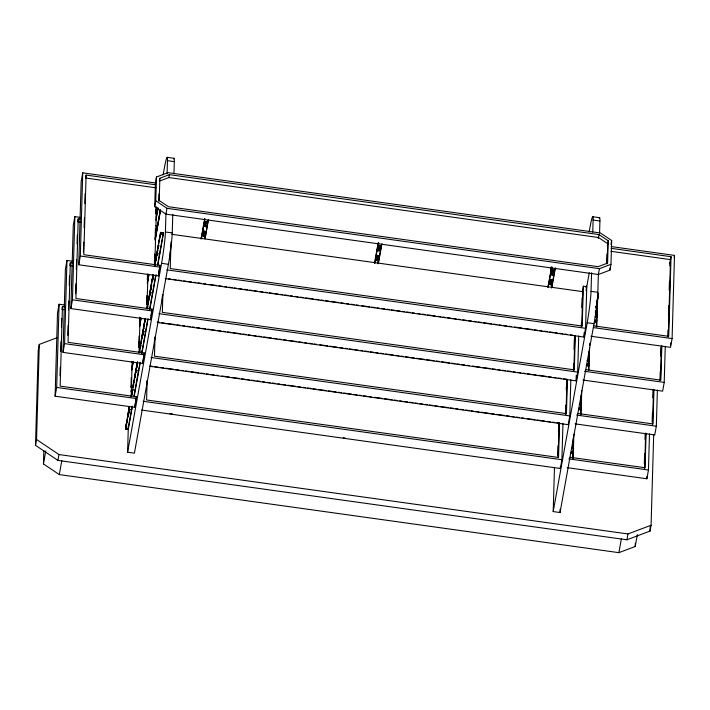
<?xml version="1.0" encoding="UTF-8"?>
<svg xmlns="http://www.w3.org/2000/svg" width="710" height="710" viewBox="0 0 710 710"><rect width="100%" height="100%" fill="white"/><g stroke="black" fill="none" stroke-linecap="round" stroke-linejoin="round"><path stroke-width="1.06" d="M653.697 434.582L651.079 525.24L650.023 531.08L626.921 539.795L57.918 460.391L35.5 445.33L38.242 350.252L39.298 344.412L57.377 337.596M35.5 445.33L36.547 439.49L39.298 344.412M637.358 534.603L635.21 546.505L618.88 552.664L59.303 474.582L43.452 463.932L43.825 450.735M64.628 306.8L62.453 306.498L60.155 386.133L136.4 396.766L134.767 407.309L55.105 396.198L57.51 313.003L59.09 304.244L64.548 304.998M55.105 396.198L56.685 387.438L59.09 304.244M60.013 375.776L60.261 366.928M60.714 351.45L60.998 341.492M61.415 327.115L61.672 318.266M72.509 262.993L70.334 262.691L68.036 342.327L144.281 352.959L142.648 363.502L62.995 352.391L65.391 269.196L66.971 260.437L72.429 261.191M62.995 352.391L64.566 343.631L66.971 260.437M67.796 335.289L68.08 325.331M68.533 309.853L68.781 301.005M69.234 285.518L69.518 275.569M80.39 219.186L78.215 218.884L75.917 298.511L152.162 309.152L150.538 319.695L70.876 308.584L73.272 225.389L74.852 216.63L80.31 217.384M70.876 308.584L72.447 299.824L74.852 216.63M75.615 293.692L75.899 283.743M76.316 269.365L76.6 259.407M77.053 243.92L77.31 235.081M155.809 184.804L86.096 175.077L83.798 254.704L160.043 265.345L158.419 275.888L78.757 264.777L81.162 181.582L82.733 172.823L155.845 183.02M78.757 264.777L80.328 256.017L82.733 172.823M83.434 252.094L83.718 242.145M84.135 227.768L84.419 217.81M84.836 203.433L85.12 193.484M132.344 406.422L128.253 429.373L125.519 428.991L129.078 407.62L129.025 409.528L131.758 409.67M125.972 425.467L125.963 425.947L126.85 420.604L127.294 421.145L126.85 420.604M126.025 427.393L125.981 428.822L127.498 429.035M128.164 416.273L127.729 415.732L128.182 415.803M129.06 410.93L128.599 410.868L129.042 411.409M172.787 214.287L172.246 232.933A23.031 1.518 -82.1 0 1 168.403 264.289L134.421 453.149L127.596 452.199L128.359 425.663M128.741 412.395L128.9 406.865M129.486 409.351L129.522 407.922M130.986 387.562L131.27 377.613M131.155 396.81L132.175 361.417M132.104 391.396L132.548 391.938M131.767 369.937L133.134 362.127L131.767 369.697M131.403 395.292L132.459 389.47M132.912 389.533L132.451 389.825M133.844 382.14L133.853 381.661L132.965 387.003L133.436 386.595M134.722 377.267L134.731 376.797L135.175 377.338L134.722 377.267L135.61 371.925L136.063 371.996M135.61 371.925L136.054 372.466M134.767 407.309L136.4 396.766M135.264 390.198L132.521 390.056M135.308 388.539L138.619 370.15M136.08 368.685L136.027 370.584L138.769 370.726M136.48 367.061L136.471 367.531L137.358 362.189M136.489 370.407L136.533 368.987M138.805 345.974L139.089 336.016M139.506 321.639L139.63 317.21M139.036 353.003L140.056 317.61M138.814 369.067L139.204 366.901M139.985 347.589L140.429 348.131M140.34 345.663L140.802 345.726M140.864 342.726L139.222 352.195M142.177 338.395L141.743 337.853L141.725 338.333L142.612 332.99L143.056 333.531L142.612 332.99M142.266 351.255L139.533 351.113L145.373 318.666M143.092 329.742L143.038 331.65L145.772 331.792M143.5 331.472L143.535 330.043M143.935 328.659L143.491 328.118L143.944 328.18M142.648 363.502L144.281 352.959M144.352 323.724L144.37 323.254L143.473 328.597M145.23 318.861L145.239 318.382M146.615 300.685L146.766 298.289M146.615 304.377L146.872 295.529M147.325 280.042L147.485 274.513M146.952 308.087L147.946 273.803M147.857 304.262L147.866 303.782M146.997 308.655L148.221 301.856M148.683 301.919L148.213 302.211M146.597 384.243L146.695 380.95M146.961 299.256L149.189 299.451L148.745 298.919L148.727 299.389L149.624 294.046L150.059 294.588L149.624 294.046M147.13 381.181L146.588 399.978L558.548 457.462L559.542 423.178M150.094 290.807L150.041 292.706L152.783 292.848M150.937 289.715L150.493 289.183L150.955 289.245M151.354 284.79L151.372 284.311L150.484 289.653M150.538 319.695L150.582 317.911M152.233 279.917L152.251 279.447L152.685 279.988L152.233 279.917L153.112 275.054M154.727 206.628L155.41 182.852L156.466 177.012L168.013 172.663L600.456 233.004L611.665 240.53L610.982 264.306L609.925 270.146L598.379 274.495L165.936 214.154L154.727 206.628L155.774 200.779L156.466 177.012M154.434 262.78L154.691 253.931M155.144 238.445L155.428 228.496M155.845 214.118L156.031 207.48M154.807 265.389L156.493 206.77M155.738 260.455L155.747 259.975M157.114 212.911L157.123 212.432M156.102 258.049L156.191 260.517M157.478 210.524L157.567 212.973M156.617 255.582L157.079 255.174M157.655 225.842L155.827 225.824M157.7 224.413L155.171 238.471M154.416 342.628L154.576 337.143M157.105 251.864L157.052 253.763L159.785 253.914M158.747 201.32L158.96 193.883M155.011 337.374L154.469 356.171L566.429 413.655L567.423 379.371M157.487 250.719L157.505 250.239L157.948 250.781L157.487 250.719L158.374 245.376L158.836 245.438M159.856 178.228L159.209 200.522L168.447 206.725L598.068 266.676L607.591 263.09L608.23 240.796L598.991 234.584L169.379 174.642L159.856 178.228L159.333 181.148L168.856 177.562L598.468 237.504L607.707 243.716L607.121 263.889M158.374 245.376L158.818 245.908M159.253 240.504L159.244 240.983L160.132 235.64L160.575 236.181L160.132 235.64M158.419 275.888L158.472 274.104M154.904 265.664L160.602 232.392L163.335 232.773L161.055 232.694L160.664 234.859M161.055 232.694L161.01 234.123L163.282 234.682L160.549 234.3M162.235 301.013L162.43 294.428M162.865 294.668L162.35 312.364L574.31 369.848L575.304 335.564M127.596 452.199L161.569 263.339A23.031 1.518 -82.1 0 0 165.421 231.984L165.954 213.328M167.099 173.835L167.48 160.673L174.305 161.623L173.959 173.693M170.054 259.407L170.311 250.621M171.004 242.012L170.231 268.558L582.191 326.041L583.345 286.228L586.762 286.707L585.555 328.304L583.984 337.064L165.19 278.631M201.826 238.214L201.409 236.962L201.365 238.383L204.87 218.92M204.95 231.265L204.063 236.368L203.158 236.244L204.036 231.132L204.941 231.495L204.036 231.132M204.063 236.368L203.158 236.004M206.699 221.529L205.82 226.632L204.906 226.508L205.785 221.396L206.69 221.768L205.785 221.396M205.82 226.632L204.915 226.268M378.377 255.467L377.498 260.57L376.584 260.437L377.471 255.334L378.377 255.698L377.471 255.334M377.498 260.57L376.593 260.206M380.134 245.731L379.246 250.834L378.341 250.71L379.22 245.598L380.125 245.962L379.22 245.598M379.246 250.834L378.341 250.47M548.271 285.358L548.235 286.787L551.741 267.315M550.019 284.639L550.907 279.536L551.803 279.9L550.933 284.772L550.019 284.639L550.907 279.536M550.933 284.772L551.812 279.66M551.43 286.991L551.918 285.873L551.874 287.293L555.38 267.83M551.768 274.903L552.655 269.8L553.56 270.164L552.682 275.036L551.768 274.903L552.655 269.8M552.682 275.036L553.56 269.933M591.572 272.72L591.039 291.375L597.864 292.325A23.031 1.518 -82.1 0 1 594.013 323.68L560.039 512.54L553.205 511.582L554.483 467.366M557.723 455.625L558.007 445.747M558.415 431.476L559.098 423.071L556.906 422.761M558.122 457.089L559.098 423.071M141.547 410.052L560.332 468.485L560.394 466.292M560.039 512.54L560.128 509.221M560.332 468.485L561.912 459.725L562.95 423.604M565.542 414.01L565.79 405.233M566.234 389.861L566.811 380.232M565.968 414.383L566.979 379.255L563.687 378.803M149.428 366.245L568.213 424.678L569.793 415.918L570.84 379.797M573.423 370.203L573.609 363.618M574.026 349.347L574.31 339.469M573.849 370.576L574.86 335.448M572.73 458.092L573.307 438.185M573.156 458.491L573.866 434.156M157.309 322.438L576.103 380.871L576.254 375.395M576.103 380.871L577.674 372.111L578.721 335.99M581.304 326.396L581.401 323.103M581.845 307.741L582.129 297.863M581.73 326.769L582.75 291.641L171.882 234.318M580.611 414.285L581.153 395.479M581.046 414.684L581.747 390.349M583.984 337.064L584.108 332.688M588.492 370.478L589.034 351.672M592.743 232.135L593.098 220.065L599.923 221.014L599.577 233.084M588.954 369.768L589.593 347.651M589.655 345.433L589.726 343.223M595.397 311.823L595.406 311.344M596.276 306.951L595.832 306.418M596.373 326.671L597.11 301.235M596.808 327.061L597.705 296.097M597.767 293.887L598.406 273.678M598.024 297.224L597.58 296.682L598.024 297.224L597.145 302.087L596.693 302.025M598.006 295.103L598.051 293.674M606.686 263.623L606.97 254.065M609.925 270.146L609.996 267.981M635.21 546.505L635.308 543.203M644.325 463.639L644.609 453.681M645.026 439.304L645.186 433.774M644.627 468.458L645.647 433.064M646.082 433.464L645.088 467.748L569.935 457.267M567.21 467.659L646.872 478.771L646.934 476.579M646.872 478.771L648.452 470.011L649.49 433.89M652.144 422.042L652.401 413.193M652.845 397.715L653.067 389.967M652.508 424.651L653.528 389.257M653.963 389.657L652.969 423.941L577.816 413.46M650.023 531.08L650.156 526.66M575.1 423.852L654.753 434.964L656.333 426.204L657.38 390.083M659.963 380.445L660.22 371.596M660.664 356.118L660.921 347.27M660.424 379.743L661.409 345.45M661.844 345.85L660.85 380.134L585.697 369.653M582.981 380.045L662.643 391.157L664.214 382.397L665.261 346.276M667.844 336.638L668.039 330.008M668.447 315.63L668.74 305.673M669.184 290.186L669.441 281.346M669.885 265.859L669.983 262.54M668.27 337.037L670.506 259.62L610.955 251.313M611.124 248.34L671.039 256.7L668.731 336.327L593.578 325.846M670.586 345.158L670.648 342.974M590.862 336.238L670.524 347.35L672.095 338.59L674.5 255.396L611.203 246.565M62.098 308.451L62.453 306.498M69.979 264.644L70.334 262.691M78.215 218.884L77.692 221.804L80.94 222.257M86.096 175.077L85.573 177.997L155.951 187.822M43.452 463.932L45.786 450.948M57.918 460.391L58.965 454.551L36.547 439.49M59.303 474.582L61.832 460.515M155.836 210.258L155.943 209.672M163.14 174.811L164.321 168.261A23.031 1.518 -82.1 0 1 167.48 160.673M156.138 217.304L156.528 215.139M156.36 217.056L157.984 208.048M155.889 220.286L158.028 208.385M131.616 369.351L132.983 361.55M139.595 325.011L139.994 322.606M140.181 321.763L140.775 318.275M147.378 281.737L148.559 275.01M157.895 223.33L160.238 210.116M139.559 326.431L140.917 318.861M147.343 283.166L148.896 274.513M155.126 239.9L160.38 210.692M139.55 326.671L141.104 318.018M147.334 283.405L148.887 274.752M155.117 240.14L160.566 209.849M138.778 342.681L138.885 342.096M154.647 254.482L154.469 257.783L154.576 257.197M146.588 301.59L146.686 301.005M168.856 177.562L169.379 174.642M132.779 387.074L137.252 362.198M140.562 343.809L145.035 318.923M148.541 299.46L153.014 274.584M154.771 264.848L155.153 262.682M156.324 256.195L160.602 232.392M127.711 416.211L128.599 410.868M154.984 264.582L156.626 255.112M125.519 428.991L129.61 406.28M131.359 396.544L137.589 361.931M147.121 308.93L153.156 275.4M126.415 425.228L126.797 423.071M127.773 417.658L128.164 415.492M128.554 413.335L128.945 411.17M134.199 381.962L134.589 379.806M141.982 338.697L142.373 336.531M142.763 334.374L143.154 332.209M144.902 322.473L145.293 320.308M149.766 295.431L150.156 293.265M150.547 291.109L150.937 288.943M152.685 279.207L153.076 277.042M156.963 255.414L157.354 253.248M158.33 247.843L158.72 245.678M128.519 414.329L128.883 411.906M132.024 394.858L132.371 392.914M133.418 387.065L133.782 384.642M136.941 367.123L137.465 364.203M140.607 347.154L140.953 345.211M142.701 335.475L143.074 333.052M147.609 308.22L147.964 306.267M149.189 299.451L149.535 297.508M149.721 296.061L150.076 294.109M151.124 288.269L151.656 285.349M152.685 279.988L153.049 277.566M127.152 422.335L127.543 420.169M128.51 414.755L128.9 412.599M137.074 367.168L137.465 365.002M142.719 335.794L143.109 333.638M149.144 300.099L149.535 297.943M151.283 288.207L151.674 286.041M152.641 280.636L153.032 278.471M165.936 214.154L166.983 208.314L155.774 200.779M128.297 427.713L132.193 406.076M133.941 396.34L135.113 389.612M139.586 364.976L139.976 362.81M141.725 353.074L142.124 350.678M142.311 349.835L145.63 331.206M145.816 330.363L147.769 319.305M149.517 309.578L152.827 291.189M153.014 290.346L155.552 276.039M157.496 265.46L163.335 232.773M134.092 396.925L140.314 362.313M141.876 353.66L148.106 318.808M149.854 309.311L156.085 274.699M157.833 264.963L163.291 234.442M150.937 315.968L152.162 309.152M158.641 273.137L160.043 265.345M201.019 239.119L204.72 218.573M203.033 230.537L203.424 228.371M203.814 226.206L204.196 224.04M203.158 236.244L204.027 231.371M204.906 226.508L205.785 221.635M204.755 237.513L205.146 235.347M208.163 220.162L205.012 238.897L208.509 219.425M374.454 263.321L378.155 242.776M378.306 243.113L374.907 263.383M377.045 251.491L377.436 249.325M378.377 245.11L378.767 242.944M376.584 260.437L377.463 255.573M378.341 250.71L379.211 245.837M377.995 262.798L378.386 260.632M378.776 258.467L379.158 256.301M380.134 250.896L380.524 248.731M378.093 263.836L381.403 245.447M381.945 243.628L378.439 263.099L378.031 261.608M550.525 269.827L550.907 267.67M547.889 287.523L551.581 266.969M549.504 281.098L549.895 278.932M550.285 276.776L551.262 271.362M551.652 269.196L552.043 267.04M553.374 276.181L553.764 274.016M554.155 271.85L554.537 269.685M551.528 288.029L551.918 285.873M552.114 284.79L555.034 268.566M589.149 232.01L589.93 227.644A23.031 1.518 -82.1 0 1 593.098 220.065M558.468 424.465L558.823 422.521M582.298 292.067L583.345 286.228M586.034 287.745L586.424 285.562M586.061 290.603L589.264 272.773M598.29 238.48L598.991 234.584M553.205 511.582L587.188 322.73A23.031 1.518 -82.1 0 0 591.039 291.375M598.379 274.495L599.426 268.655L610.982 264.306M597.429 298.342L597.811 296.185M595.983 307.563L596.373 305.398M596.764 303.232L598.512 293.496L596.125 308.38M607.352 245.66L608.23 240.796M595.344 312.711L595.734 310.545M610.964 244.426L611.665 240.53M669.805 263.517L671.039 256.7M618.88 552.664L621.41 538.597M674.154 257.339L674.5 255.396M626.921 539.795L627.977 533.955L651.079 525.24M573.077 445.205L572.89 448.525L572.997 447.948M580.851 401.975L580.957 401.398M588.838 357.583L588.652 360.911L588.759 360.334M596.613 314.361L596.719 313.776L596.533 317.104L596.64 316.527M580.771 404.718L580.878 404.141M167.178 157.336L174.012 158.294M592.797 216.727L599.622 217.677M166.983 208.314L599.426 268.655M156.218 207.923L158.392 208.225M552.646 270.04L553.56 270.164M551.776 274.672L552.691 274.797M550.898 279.776L551.803 279.9M550.028 284.408L550.933 284.533M165.421 231.984L172.246 232.933M596.702 301.546L597.163 301.608M154.887 255.103L157.07 255.405M154.842 255.449L157.025 255.76M595.104 316.9L597.279 317.201M161.569 263.339L168.403 264.289M587.188 322.73L594.013 323.68M80.328 256.017L159.99 267.129M593.524 327.63L672.095 338.59M166.77 269.862L585.555 328.304M168.394 278.737L170.595 279.039M172.796 279.349L176.089 279.811M178.281 280.113L181.582 280.574M183.775 280.876L185.976 281.187M188.168 281.497L191.469 281.95M193.661 282.26L195.862 282.562M198.054 282.873L201.356 283.334M203.548 283.636L205.749 283.947M209.042 284.408L216.736 285.482M218.928 285.784L222.23 286.245M224.422 286.556L226.623 286.858M228.815 287.168L232.117 287.621M234.309 287.932L236.51 288.242M238.702 288.544L242.004 289.005M244.196 289.307L247.497 289.769M249.689 290.079L251.89 290.381M254.082 290.692L257.384 291.153M259.576 291.455L262.877 291.916M265.07 292.227L267.271 292.529M269.463 292.839L272.764 293.301M274.956 293.603L278.258 294.064M280.45 294.366L282.651 294.677M284.843 294.987L288.145 295.44M290.337 295.75L292.538 296.052M294.73 296.363L298.031 296.824M300.223 297.126L303.516 297.588M305.717 297.898L313.412 298.972M315.604 299.274L318.897 299.735M321.097 300.046L323.298 300.348M325.491 300.658L328.783 301.111M330.984 301.422L338.67 302.495M340.871 302.797L344.164 303.259M346.365 303.569L348.566 303.871M350.758 304.182L354.05 304.643M356.251 304.945L358.452 305.256M361.745 305.717L369.431 306.791M371.632 307.093L374.924 307.554M377.125 307.856L379.317 308.167M381.518 308.477L384.811 308.93M387.012 309.24L389.204 309.542M391.405 309.853L394.698 310.314M396.899 310.616L400.192 311.078M402.392 311.388L404.585 311.69M406.786 312.001L410.078 312.462M412.279 312.764L414.471 313.075M417.773 313.536L419.965 313.838M422.166 314.148L425.459 314.601M427.66 314.912L435.345 315.986M437.546 316.287L440.839 316.749M443.04 317.059L445.232 317.361M447.433 317.672L450.726 318.133M452.927 318.435L456.219 318.897M458.42 319.207L460.612 319.509M462.813 319.82L466.106 320.272M468.307 320.583L471.6 321.044M473.801 321.346L475.993 321.657M478.194 321.958L481.486 322.42M483.688 322.73L491.373 323.804M493.574 324.106L496.867 324.568M499.068 324.878L501.26 325.18M503.461 325.491L506.754 325.952M508.955 326.254L511.147 326.564M514.448 327.017L522.134 328.091M524.335 328.402L532.021 329.476M534.222 329.777L537.514 330.239M539.707 330.549L541.908 330.851M544.109 331.162L547.401 331.623M549.602 331.925L552.895 332.386M555.087 332.697L557.288 332.999M559.489 333.309L562.781 333.762M564.974 334.073L567.175 334.383M570.467 334.836L572.668 335.147M69.811 265.611L73.059 266.064M147.005 298.91L149.189 299.212M587.268 360.352L589.442 360.653M587.223 360.707L589.398 361.008M72.447 299.824L152.109 310.936M584.552 371.277L664.214 382.397M158.889 313.669L577.674 372.111M157.221 322.083L159.413 322.384M161.614 322.695L164.906 323.156M167.107 323.458L174.793 324.532M176.994 324.843L180.287 325.304M182.488 325.606L184.68 325.917M186.881 326.218L190.173 326.68M192.374 326.99L194.567 327.292M196.768 327.603L200.06 328.055M202.261 328.366L205.554 328.828M207.755 329.129L215.441 330.203M217.642 330.514L220.934 330.975M223.135 331.277L225.327 331.588M227.528 331.889L230.821 332.351M233.022 332.662L240.708 333.736M242.909 334.037L246.201 334.499M248.402 334.8L250.595 335.111M252.795 335.422L256.088 335.874M258.289 336.185L261.582 336.647M263.783 336.948L271.469 338.022M273.669 338.333L276.962 338.794M279.163 339.096L281.355 339.407M283.556 339.708L286.849 340.17M289.05 340.48L296.736 341.545M298.937 341.856L302.229 342.318M304.43 342.619L306.622 342.93M308.823 343.232L312.116 343.693M314.317 344.004L316.509 344.306M319.811 344.767L327.496 345.841M329.697 346.152L337.383 347.226M339.584 347.527L342.877 347.989M345.078 348.291L347.27 348.601M349.471 348.912L352.764 349.364M354.964 349.675L358.257 350.136M360.449 350.438L362.65 350.749M364.851 351.051L368.144 351.512M370.336 351.823L373.637 352.284M375.83 352.586L378.031 352.897M380.232 353.198L383.524 353.66M385.716 353.97L393.411 355.036M395.603 355.346L398.905 355.808M401.097 356.109L403.298 356.42M405.49 356.722L408.791 357.183M410.983 357.494L414.285 357.955M416.477 358.257L424.172 359.331M426.364 359.642L434.058 360.715M436.251 361.017L439.552 361.479M441.744 361.78L449.439 362.854M451.631 363.165L454.933 363.627M457.125 363.928L459.326 364.239M461.518 364.541L464.819 365.002M467.011 365.313L469.212 365.614M472.505 366.076L480.2 367.15M482.392 367.461L490.086 368.525M492.278 368.836L495.58 369.298M497.772 369.599L499.973 369.91M502.165 370.212L505.467 370.673M507.659 370.984L510.96 371.445M513.153 371.747L515.353 372.058M517.546 372.359L520.847 372.821M523.039 373.132L525.24 373.433M527.432 373.744L530.734 374.197M532.926 374.507L536.219 374.969M538.42 375.27L546.114 376.344M548.306 376.655L551.599 377.116M553.8 377.418L556.001 377.729M558.193 378.031L561.486 378.492M61.921 309.418L64.086 309.72M139.124 342.717L141.308 343.019M579.387 404.159L581.561 404.46M139.08 343.063L141.254 343.374M579.342 404.514L581.517 404.815M64.566 343.631L144.228 354.743M576.671 415.084L656.333 426.204M151.008 357.476L569.793 415.918M131.306 362.109L133.125 362.366M150.44 366.04L152.632 366.351M154.833 366.653L158.126 367.114M160.327 367.425L163.62 367.878M165.812 368.188L173.506 369.262M175.707 369.564L179 370.025M181.192 370.336L183.393 370.638M185.594 370.948L188.887 371.41M191.079 371.712L198.773 372.786M200.965 373.096L204.267 373.558M206.459 373.859L208.66 374.17M210.861 374.472L214.154 374.933M216.346 375.244L218.547 375.546M221.839 376.007L229.534 377.081M231.726 377.383L239.421 378.457M241.613 378.767L244.914 379.229M247.107 379.53L249.308 379.841M251.5 380.143L254.801 380.604M256.993 380.915L260.295 381.368M262.487 381.678L264.688 381.989M266.88 382.291L270.182 382.752M272.374 383.054L275.675 383.515M277.867 383.826L280.068 384.128M282.26 384.438L285.562 384.9M287.754 385.202L295.449 386.275M297.641 386.586L300.942 387.039M303.135 387.349L305.336 387.66M307.528 387.962L310.829 388.423M313.021 388.725L316.323 389.186M318.515 389.497L326.209 390.571M328.402 390.873L336.096 391.947M338.288 392.257L341.59 392.719M343.782 393.02L351.477 394.094M353.669 394.405L356.961 394.858M359.162 395.168L361.363 395.47M363.555 395.781L366.848 396.242M369.049 396.544L371.25 396.855M374.543 397.316L382.228 398.39M384.43 398.692L392.115 399.765M394.316 400.076L397.609 400.529M399.81 400.839L402.002 401.15M404.203 401.452L407.496 401.913M409.697 402.215L412.989 402.676M415.19 402.987L417.382 403.289M419.583 403.599L422.876 404.061M425.077 404.363L427.269 404.673M429.47 404.975L432.763 405.437M434.964 405.747L438.256 406.209M440.457 406.51L448.143 407.584M450.344 407.895L453.637 408.348M455.838 408.658L458.03 408.96M460.231 409.271L463.523 409.732M465.724 410.034L469.017 410.495M471.218 410.806L473.41 411.108M475.611 411.418L478.904 411.88M481.105 412.182L488.791 413.255M490.992 413.566L494.284 414.019M496.485 414.329L504.171 415.403M506.372 415.705L509.665 416.166M511.866 416.477L514.058 416.779M516.259 417.089L519.551 417.551M521.752 417.853L523.944 418.163M527.246 418.625L534.932 419.699M537.133 420L544.818 421.074M547.019 421.385L550.312 421.838M552.513 422.148L554.705 422.45M131.243 386.524L133.427 386.826M571.506 447.966L573.68 448.267M131.199 386.87L133.374 387.181M571.452 448.321L573.636 448.622M56.685 387.438L136.347 398.55M568.79 458.891L648.452 470.011M143.127 401.283L561.912 459.725M169.841 413.619L172.574 413.992M343.276 437.813L345.095 438.07M58.965 454.551L627.977 533.955M155.872 211.482A1.154 0.985 1.7 0 1 155.845 212.689M154.505 259.017A1.154 0.985 1.7 0 1 154.469 260.215M173.524 158.925A23.031 1.518 -82.1 0 1 174.305 161.623M130.995 390.66A1.154 0.985 1.7 0 1 130.977 391.414M138.734 346.631A1.154 0.985 1.7 0 1 138.858 347.607M146.615 302.824A1.154 0.985 1.7 0 1 146.588 304.022M596.675 321.781A1.154 0.985 1.7 0 1 595.131 321.621A1.154 0.985 1.7 0 1 595.166 320.29A1.154 0.985 1.7 0 1 596.719 320.219M596.666 322.136A1.154 0.985 1.7 0 1 595.122 321.976A1.154 0.985 1.7 0 1 595.158 320.645A1.154 0.985 1.7 0 1 596.711 320.574M573.245 453.024A1.154 0.985 1.7 0 1 571.55 453.104A1.154 0.985 1.7 0 1 571.594 451.658A1.154 0.985 1.7 0 1 573.281 451.826M573.396 453.166A1.154 0.985 1.7 0 1 571.701 453.575A1.154 0.985 1.7 0 1 571.506 452.066A1.154 0.985 1.7 0 1 573.272 452.181M599.142 218.316A23.031 1.518 -82.1 0 1 599.923 221.014M581.126 409.217A1.154 0.985 1.7 0 1 579.511 409.359A1.154 0.985 1.7 0 1 579.333 407.966M580.949 407.833A1.154 0.985 1.7 0 1 581.162 408.019M581.117 409.572A1.154 0.985 1.7 0 1 579.422 409.652A1.154 0.985 1.7 0 1 579.466 408.206A1.154 0.985 1.7 0 1 581.153 408.374M589.016 365.41A1.154 0.985 1.7 0 1 587.188 365.366A1.154 0.985 1.7 0 1 587.694 363.866M588.581 363.884A1.154 0.985 1.7 0 1 589.043 364.212M588.998 365.765A1.154 0.985 1.7 0 1 587.312 365.845A1.154 0.985 1.7 0 1 587.347 364.399A1.154 0.985 1.7 0 1 589.034 364.567"/></g></svg>
